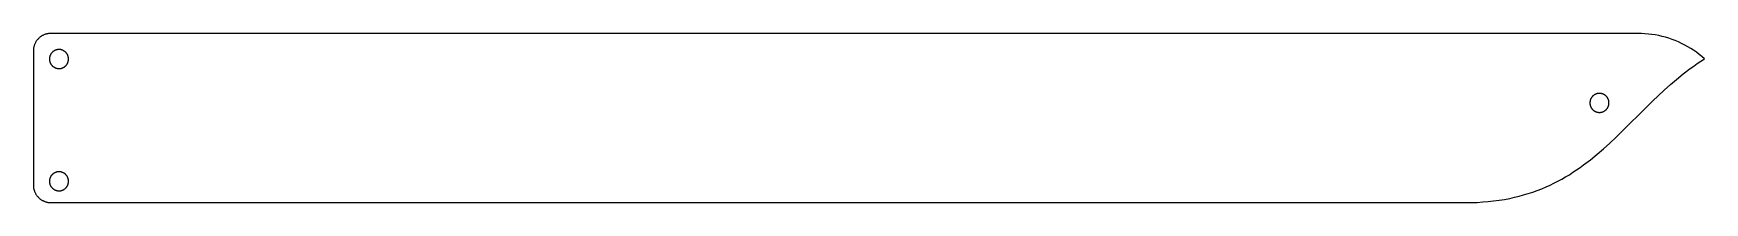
# Model space of a CAD drawing. Header units: millimetres. Extents: x -542 to -350, y -24 to -5.
import ezdxf

# ---------------------------------------------------------------- set-up
doc = ezdxf.new("R2010")
doc.units = ezdxf.units.MM
doc.layers.add('modesty_shield', color=18, linetype='Continuous', true_color=0x000000)

msp = doc.modelspace()

# ---------------------------------------------------------------- linework, layer by layer
at = {"layer": 'modesty_shield'}
for p, q in [((-542.09, -5.76, 0.2), (-542.12, -5.81, 0.2)), ((-542.05, -5.7, 0.2), (-542.09, -5.76, 0.2)), ((-542.01, -5.65, 0.2), (-542.05, -5.7, 0.2)), ((-541.97, -5.59, 0.2), (-542.01, -5.65, 0.2)), ((-541.92, -5.54, 0.2), (-541.97, -5.59, 0.2)), ((-541.88, -5.49, 0.2), (-541.92, -5.54, 0.2)), ((-541.83, -5.44, 0.2), (-541.88, -5.49, 0.2)), ((-541.78, -5.39, 0.2), (-541.83, -5.44, 0.2)), ((-541.73, -5.35, 0.2), (-541.78, -5.39, 0.2)), ((-541.68, -5.3, 0.2), (-541.73, -5.35, 0.2)), ((-541.62, -5.26, 0.2), (-541.68, -5.3, 0.2)), ((-541.57, -5.22, 0.2), (-541.62, -5.26, 0.2)), ((-541.51, -5.18, 0.2), (-541.57, -5.22, 0.2)), ((-541.45, -5.15, 0.2), (-541.51, -5.18, 0.2)), ((-541.4, -5.11, 0.2), (-541.45, -5.15, 0.2)), ((-541.34, -5.08, 0.2), (-541.4, -5.11, 0.2)), ((-541.27, -5.05, 0.2), (-541.34, -5.08, 0.2)), ((-541.21, -5.02, 0.2), (-541.27, -5.05, 0.2)), ((-541.15, -4.99, 0.2), (-541.21, -5.02, 0.2)), ((-541.09, -4.97, 0.2), (-541.15, -4.99, 0.2)), ((-541.02, -4.95, 0.2), (-541.09, -4.97, 0.2)), ((-540.96, -4.93, 0.2), (-541.02, -4.95, 0.2)), ((-540.89, -4.91, 0.2), (-540.96, -4.93, 0.2)), ((-540.82, -4.9, 0.2), (-540.89, -4.91, 0.2)), ((-540.76, -4.88, 0.2), (-540.82, -4.9, 0.2)), ((-540.69, -4.87, 0.2), (-540.76, -4.88, 0.2)), ((-540.62, -4.86, 0.2), (-540.69, -4.87, 0.2)), ((-540.55, -4.86, 0.2), (-540.62, -4.86, 0.2)), ((-540.48, -4.86, 0.2), (-540.55, -4.86, 0.2)), ((-540.42, -4.85, 0.2), (-540.48, -4.86, 0.2)), ((-357.26, -4.85, 0.2), (-540.42, -4.85, 0.2)), ((-356.86, -4.86, 0.2), (-357.26, -4.85, 0.2)), ((-356.46, -4.88, 0.2), (-356.86, -4.86, 0.2)), ((-356.06, -4.92, 0.2), (-356.46, -4.88, 0.2)), ((-355.67, -4.96, 0.2), (-356.06, -4.92, 0.2)), ((-355.27, -5.03, 0.2), (-355.67, -4.96, 0.2)), ((-354.88, -5.1, 0.2), (-355.27, -5.03, 0.2)), ((-354.49, -5.19, 0.2), (-354.88, -5.1, 0.2)), ((-354.1, -5.29, 0.2), (-354.49, -5.19, 0.2)), ((-353.72, -5.41, 0.2), (-354.1, -5.29, 0.2)), ((-353.34, -5.54, 0.2), (-353.72, -5.41, 0.2)), ((-352.97, -5.68, 0.2), (-353.34, -5.54, 0.2)), ((-352.6, -5.84, 0.2), (-352.97, -5.68, 0.2)), ((-542.41, -6.79, 0.2), (-542.42, -6.85, 0.2)), ((-542.42, -6.85, 0.2), (-542.42, -22.35, 0.2)), ((-542.4, -6.65, 0.2), (-542.41, -6.72, 0.2)), ((-542.41, -6.72, 0.2), (-542.41, -6.79, 0.2)), ((-542.39, -6.51, 0.2), (-542.4, -6.58, 0.2)), ((-542.4, -6.58, 0.2), (-542.4, -6.65, 0.2)), ((-542.37, -6.45, 0.2), (-542.39, -6.51, 0.2)), ((-542.36, -6.38, 0.2), (-542.37, -6.45, 0.2)), ((-542.34, -6.31, 0.2), (-542.36, -6.38, 0.2)), ((-542.32, -6.25, 0.2), (-542.34, -6.31, 0.2)), ((-542.3, -6.18, 0.2), (-542.32, -6.25, 0.2)), ((-542.28, -6.12, 0.2), (-542.3, -6.18, 0.2)), ((-542.25, -6.06, 0.2), (-542.28, -6.12, 0.2)), ((-542.22, -6, 0.2), (-542.25, -6.06, 0.2)), ((-542.19, -5.93, 0.2), (-542.22, -6, 0.2)), ((-542.16, -5.87, 0.2), (-542.19, -5.93, 0.2)), ((-542.12, -5.81, 0.2), (-542.16, -5.87, 0.2)), ((-540.55, -7.63, 0.2), (-540.56, -7.67, 0.2)), ((-540.56, -7.67, 0.2), (-540.56, -7.71, 0.2)), ((-540.56, -7.71, 0.2), (-540.56, -7.75, 0.2)), ((-540.54, -7.56, 0.2), (-540.55, -7.6, 0.2)), ((-540.55, -7.6, 0.2), (-540.55, -7.63, 0.2)), ((-540.53, -7.52, 0.2), (-540.54, -7.56, 0.2)), ((-540.52, -7.48, 0.2), (-540.53, -7.52, 0.2)), ((-540.51, -7.45, 0.2), (-540.52, -7.48, 0.2)), ((-540.49, -7.41, 0.2), (-540.51, -7.45, 0.2)), ((-540.48, -7.38, 0.2), (-540.49, -7.41, 0.2)), ((-540.46, -7.34, 0.2), (-540.48, -7.38, 0.2)), ((-540.45, -7.31, 0.2), (-540.46, -7.34, 0.2)), ((-540.43, -7.27, 0.2), (-540.45, -7.31, 0.2)), ((-540.41, -7.24, 0.2), (-540.43, -7.27, 0.2)), ((-540.39, -7.21, 0.2), (-540.41, -7.24, 0.2)), ((-540.37, -7.18, 0.2), (-540.39, -7.21, 0.2)), ((-540.35, -7.15, 0.2), (-540.37, -7.18, 0.2)), ((-540.32, -7.12, 0.2), (-540.35, -7.15, 0.2)), ((-540.3, -7.09, 0.2), (-540.32, -7.12, 0.2)), ((-540.27, -7.06, 0.2), (-540.3, -7.09, 0.2)), ((-540.25, -7.03, 0.2), (-540.27, -7.06, 0.2)), ((-540.22, -7, 0.2), (-540.25, -7.03, 0.2)), ((-540.19, -6.98, 0.2), (-540.22, -7, 0.2)), ((-540.16, -6.95, 0.2), (-540.19, -6.98, 0.2)), ((-540.13, -6.93, 0.2), (-540.16, -6.95, 0.2)), ((-540.1, -6.91, 0.2), (-540.13, -6.93, 0.2)), ((-540.07, -6.89, 0.2), (-540.1, -6.91, 0.2)), ((-540.04, -6.87, 0.2), (-540.07, -6.89, 0.2)), ((-540, -6.85, 0.2), (-540.04, -6.87, 0.2)), ((-539.97, -6.83, 0.2), (-540, -6.85, 0.2)), ((-539.94, -6.81, 0.2), (-539.97, -6.83, 0.2)), ((-539.9, -6.8, 0.2), (-539.94, -6.81, 0.2)), ((-539.87, -6.78, 0.2), (-539.9, -6.8, 0.2)), ((-539.83, -6.77, 0.2), (-539.87, -6.78, 0.2)), ((-539.79, -6.76, 0.2), (-539.83, -6.77, 0.2)), ((-539.76, -6.74, 0.2), (-539.79, -6.76, 0.2)), ((-539.72, -6.73, 0.2), (-539.76, -6.74, 0.2)), ((-539.68, -6.73, 0.2), (-539.72, -6.73, 0.2)), ((-539.65, -6.72, 0.2), (-539.68, -6.73, 0.2)), ((-539.61, -6.71, 0.2), (-539.65, -6.72, 0.2)), ((-539.57, -6.71, 0.2), (-539.61, -6.71, 0.2)), ((-539.53, -6.71, 0.2), (-539.57, -6.71, 0.2)), ((-539.49, -6.71, 0.2), (-539.53, -6.71, 0.2)), ((-539.46, -6.7, 0.2), (-539.49, -6.71, 0.2)), ((-539.42, -6.71, 0.2), (-539.46, -6.7, 0.2)), ((-539.38, -6.71, 0.2), (-539.42, -6.71, 0.2)), ((-539.34, -6.71, 0.2), (-539.38, -6.71, 0.2)), ((-539.3, -6.72, 0.2), (-539.34, -6.71, 0.2)), ((-539.27, -6.72, 0.2), (-539.3, -6.72, 0.2)), ((-539.23, -6.73, 0.2), (-539.27, -6.72, 0.2)), ((-539.19, -6.74, 0.2), (-539.23, -6.73, 0.2)), ((-539.15, -6.75, 0.2), (-539.19, -6.74, 0.2)), ((-539.12, -6.76, 0.2), (-539.15, -6.75, 0.2)), ((-539.08, -6.77, 0.2), (-539.12, -6.76, 0.2)), ((-539.05, -6.79, 0.2), (-539.08, -6.77, 0.2)), ((-539.01, -6.8, 0.2), (-539.05, -6.79, 0.2)), ((-538.98, -6.82, 0.2), (-539.01, -6.8, 0.2)), ((-538.94, -6.84, 0.2), (-538.98, -6.82, 0.2)), ((-538.91, -6.86, 0.2), (-538.94, -6.84, 0.2)), ((-538.88, -6.88, 0.2), (-538.91, -6.86, 0.2)), ((-538.85, -6.9, 0.2), (-538.88, -6.88, 0.2)), ((-538.81, -6.92, 0.2), (-538.85, -6.9, 0.2)), ((-538.78, -6.94, 0.2), (-538.81, -6.92, 0.2)), ((-538.75, -6.97, 0.2), (-538.78, -6.94, 0.2)), ((-538.73, -6.99, 0.2), (-538.75, -6.97, 0.2)), ((-538.7, -7.02, 0.2), (-538.73, -6.99, 0.2)), ((-538.67, -7.04, 0.2), (-538.7, -7.02, 0.2)), ((-538.65, -7.07, 0.2), (-538.67, -7.04, 0.2)), ((-538.62, -7.1, 0.2), (-538.65, -7.07, 0.2)), ((-538.6, -7.13, 0.2), (-538.62, -7.1, 0.2)), ((-538.57, -7.16, 0.2), (-538.6, -7.13, 0.2)), ((-538.55, -7.19, 0.2), (-538.57, -7.16, 0.2)), ((-538.53, -7.22, 0.2), (-538.55, -7.19, 0.2)), ((-538.51, -7.26, 0.2), (-538.53, -7.22, 0.2)), ((-538.49, -7.29, 0.2), (-538.51, -7.26, 0.2)), ((-538.48, -7.33, 0.2), (-538.49, -7.29, 0.2)), ((-538.46, -7.36, 0.2), (-538.48, -7.33, 0.2)), ((-538.44, -7.39, 0.2), (-538.46, -7.36, 0.2)), ((-538.43, -7.43, 0.2), (-538.44, -7.39, 0.2)), ((-538.42, -7.47, 0.2), (-538.43, -7.43, 0.2)), ((-538.41, -7.5, 0.2), (-538.42, -7.47, 0.2)), ((-538.4, -7.54, 0.2), (-538.41, -7.5, 0.2)), ((-538.39, -7.58, 0.2), (-538.4, -7.54, 0.2)), ((-538.38, -7.61, 0.2), (-538.39, -7.58, 0.2)), ((-538.38, -7.65, 0.2), (-538.38, -7.61, 0.2)), ((-538.37, -7.69, 0.2), (-538.38, -7.65, 0.2)), ((-538.37, -7.73, 0.2), (-538.37, -7.69, 0.2)), ((-352.24, -6.01, 0.2), (-352.6, -5.84, 0.2)), ((-351.88, -6.19, 0.2), (-352.24, -6.01, 0.2)), ((-351.53, -6.38, 0.2), (-351.88, -6.19, 0.2)), ((-351.19, -6.58, 0.2), (-351.53, -6.38, 0.2)), ((-350.85, -6.8, 0.2), (-351.19, -6.58, 0.2)), ((-350.52, -7.03, 0.2), (-350.85, -6.8, 0.2)), ((-350.2, -7.27, 0.2), (-350.52, -7.03, 0.2)), ((-349.89, -7.52, 0.2), (-350.2, -7.27, 0.2)), ((-349.59, -7.78, 0.2), (-349.89, -7.52, 0.2)), ((-540.56, -7.75, 0.2), (-540.57, -7.79, 0.2)), ((-540.57, -7.79, 0.2), (-540.57, -7.82, 0.2)), ((-540.57, -7.82, 0.2), (-540.56, -7.86, 0.2)), ((-540.56, -7.86, 0.2), (-540.56, -7.9, 0.2)), ((-540.56, -7.9, 0.2), (-540.56, -7.94, 0.2)), ((-540.56, -7.94, 0.2), (-540.55, -7.98, 0.2)), ((-540.55, -7.98, 0.2), (-540.55, -8.01, 0.2)), ((-540.55, -8.01, 0.2), (-540.54, -8.05, 0.2)), ((-540.54, -8.05, 0.2), (-540.53, -8.09, 0.2)), ((-540.53, -8.09, 0.2), (-540.52, -8.12, 0.2)), ((-540.52, -8.12, 0.2), (-540.51, -8.16, 0.2)), ((-540.51, -8.16, 0.2), (-540.49, -8.2, 0.2)), ((-540.49, -8.2, 0.2), (-540.48, -8.23, 0.2)), ((-540.48, -8.23, 0.2), (-540.46, -8.27, 0.2)), ((-540.46, -8.27, 0.2), (-540.45, -8.3, 0.2)), ((-540.45, -8.3, 0.2), (-540.43, -8.34, 0.2)), ((-540.43, -8.34, 0.2), (-540.41, -8.37, 0.2)), ((-540.41, -8.37, 0.2), (-540.39, -8.4, 0.2)), ((-540.39, -8.4, 0.2), (-540.37, -8.43, 0.2)), ((-540.37, -8.43, 0.2), (-540.35, -8.46, 0.2)), ((-540.35, -8.46, 0.2), (-540.32, -8.49, 0.2)), ((-540.32, -8.49, 0.2), (-540.3, -8.52, 0.2)), ((-540.3, -8.52, 0.2), (-540.27, -8.55, 0.2)), ((-540.27, -8.55, 0.2), (-540.25, -8.58, 0.2)), ((-540.25, -8.58, 0.2), (-540.22, -8.61, 0.2)), ((-540.22, -8.61, 0.2), (-540.19, -8.63, 0.2)), ((-540.19, -8.63, 0.2), (-540.16, -8.66, 0.2)), ((-540.16, -8.66, 0.2), (-540.13, -8.68, 0.2)), ((-540.13, -8.68, 0.2), (-540.1, -8.7, 0.2)), ((-540.1, -8.7, 0.2), (-540.07, -8.72, 0.2)), ((-540.07, -8.72, 0.2), (-540.04, -8.74, 0.2)), ((-540.04, -8.74, 0.2), (-540, -8.76, 0.2)), ((-540, -8.76, 0.2), (-539.97, -8.78, 0.2)), ((-539.97, -8.78, 0.2), (-539.94, -8.8, 0.2)), ((-539.94, -8.8, 0.2), (-539.9, -8.81, 0.2)), ((-539.9, -8.81, 0.2), (-539.87, -8.83, 0.2)), ((-539.87, -8.83, 0.2), (-539.83, -8.84, 0.2)), ((-539.83, -8.84, 0.2), (-539.79, -8.85, 0.2)), ((-539.79, -8.85, 0.2), (-539.76, -8.87, 0.2)), ((-539.76, -8.87, 0.2), (-539.72, -8.87, 0.2)), ((-539.72, -8.87, 0.2), (-539.68, -8.88, 0.2)), ((-539.68, -8.88, 0.2), (-539.65, -8.89, 0.2)), ((-539.65, -8.89, 0.2), (-539.61, -8.9, 0.2)), ((-539.61, -8.9, 0.2), (-539.57, -8.9, 0.2)), ((-539.57, -8.9, 0.2), (-539.53, -8.9, 0.2)), ((-539.53, -8.9, 0.2), (-539.49, -8.9, 0.2)), ((-539.49, -8.9, 0.2), (-539.46, -8.9, 0.2)), ((-539.46, -8.9, 0.2), (-539.42, -8.9, 0.2)), ((-539.42, -8.9, 0.2), (-539.38, -8.9, 0.2)), ((-539.38, -8.9, 0.2), (-539.34, -8.9, 0.2)), ((-539.34, -8.9, 0.2), (-539.3, -8.89, 0.2)), ((-539.3, -8.89, 0.2), (-539.27, -8.89, 0.2)), ((-539.27, -8.89, 0.2), (-539.23, -8.88, 0.2)), ((-539.23, -8.88, 0.2), (-539.19, -8.87, 0.2)), ((-539.19, -8.87, 0.2), (-539.15, -8.86, 0.2)), ((-539.15, -8.86, 0.2), (-539.12, -8.85, 0.2)), ((-539.12, -8.85, 0.2), (-539.08, -8.84, 0.2)), ((-539.08, -8.84, 0.2), (-539.05, -8.82, 0.2)), ((-539.05, -8.82, 0.2), (-539.01, -8.81, 0.2)), ((-539.01, -8.81, 0.2), (-538.98, -8.79, 0.2)), ((-538.98, -8.79, 0.2), (-538.94, -8.77, 0.2)), ((-538.94, -8.77, 0.2), (-538.91, -8.75, 0.2)), ((-538.91, -8.75, 0.2), (-538.88, -8.73, 0.2)), ((-538.88, -8.73, 0.2), (-538.85, -8.71, 0.2)), ((-538.85, -8.71, 0.2), (-538.81, -8.69, 0.2)), ((-538.81, -8.69, 0.2), (-538.78, -8.67, 0.2)), ((-538.78, -8.67, 0.2), (-538.75, -8.64, 0.2)), ((-538.75, -8.64, 0.2), (-538.73, -8.62, 0.2)), ((-538.73, -8.62, 0.2), (-538.7, -8.59, 0.2)), ((-538.7, -8.59, 0.2), (-538.67, -8.57, 0.2)), ((-538.67, -8.57, 0.2), (-538.65, -8.54, 0.2)), ((-538.65, -8.54, 0.2), (-538.62, -8.51, 0.2)), ((-538.62, -8.51, 0.2), (-538.6, -8.48, 0.2)), ((-538.6, -8.48, 0.2), (-538.57, -8.45, 0.2)), ((-538.57, -8.45, 0.2), (-538.55, -8.42, 0.2)), ((-538.55, -8.42, 0.2), (-538.53, -8.38, 0.2)), ((-538.53, -8.38, 0.2), (-538.51, -8.35, 0.2)), ((-538.51, -8.35, 0.2), (-538.49, -8.32, 0.2)), ((-538.49, -8.32, 0.2), (-538.48, -8.28, 0.2)), ((-538.48, -8.28, 0.2), (-538.46, -8.25, 0.2)), ((-538.46, -8.25, 0.2), (-538.44, -8.21, 0.2)), ((-538.44, -8.21, 0.2), (-538.43, -8.18, 0.2)), ((-538.43, -8.18, 0.2), (-538.42, -8.14, 0.2)), ((-538.42, -8.14, 0.2), (-538.41, -8.11, 0.2)), ((-538.41, -8.11, 0.2), (-538.4, -8.07, 0.2)), ((-538.4, -8.07, 0.2), (-538.39, -8.03, 0.2)), ((-538.39, -8.03, 0.2), (-538.38, -7.99, 0.2)), ((-538.38, -7.96, 0.2), (-538.37, -7.92, 0.2)), ((-538.38, -7.99, 0.2), (-538.38, -7.96, 0.2)), ((-538.37, -7.77, 0.2), (-538.37, -7.73, 0.2)), ((-538.37, -7.8, 0.2), (-538.37, -7.77, 0.2)), ((-538.37, -7.84, 0.2), (-538.37, -7.8, 0.2)), ((-538.37, -7.88, 0.2), (-538.37, -7.84, 0.2)), ((-538.37, -7.92, 0.2), (-538.37, -7.88, 0.2)), ((-352.82, -10.15, 0.2), (-352.04, -9.52, 0.2)), ((-352.04, -9.52, 0.2), (-351.24, -8.91, 0.2)), ((-351.24, -8.91, 0.2), (-350.84, -8.61, 0.2)), ((-350.84, -8.61, 0.2), (-350.43, -8.33, 0.2)), ((-350.43, -8.33, 0.2), (-350.01, -8.05, 0.2)), ((-350.01, -8.05, 0.2), (-349.59, -7.78, 0.2)), ((-355.6, -12.68, 0.2), (-354.23, -11.39, 0.2)), ((-354.23, -11.39, 0.2), (-353.53, -10.76, 0.2)), ((-353.53, -10.76, 0.2), (-352.82, -10.15, 0.2)), ((-362.81, -12.77, 0.2), (-362.82, -12.81, 0.2)), ((-362.82, -12.81, 0.2), (-362.82, -12.84, 0.2)), ((-362.82, -12.84, 0.2), (-362.82, -12.88, 0.2)), ((-362.82, -12.88, 0.2), (-362.82, -12.92, 0.2)), ((-362.82, -12.92, 0.2), (-362.81, -12.96, 0.2)), ((-362.8, -12.69, 0.2), (-362.81, -12.73, 0.2)), ((-362.81, -12.73, 0.2), (-362.81, -12.77, 0.2)), ((-362.81, -12.96, 0.2), (-362.81, -13, 0.2)), ((-362.81, -13, 0.2), (-362.8, -13.03, 0.2)), ((-362.79, -12.62, 0.2), (-362.8, -12.65, 0.2)), ((-362.8, -12.65, 0.2), (-362.8, -12.69, 0.2)), ((-362.8, -13.03, 0.2), (-362.8, -13.07, 0.2)), ((-362.8, -13.07, 0.2), (-362.79, -13.11, 0.2)), ((-362.78, -12.58, 0.2), (-362.79, -12.62, 0.2)), ((-362.79, -13.11, 0.2), (-362.78, -13.15, 0.2)), ((-362.77, -12.54, 0.2), (-362.78, -12.58, 0.2)), ((-362.78, -13.15, 0.2), (-362.77, -13.18, 0.2)), ((-362.76, -12.51, 0.2), (-362.77, -12.54, 0.2)), ((-362.77, -13.18, 0.2), (-362.76, -13.22, 0.2)), ((-362.74, -12.47, 0.2), (-362.76, -12.51, 0.2)), ((-362.76, -13.22, 0.2), (-362.74, -13.26, 0.2)), ((-362.73, -12.44, 0.2), (-362.74, -12.47, 0.2)), ((-362.74, -13.26, 0.2), (-362.73, -13.29, 0.2)), ((-362.71, -12.4, 0.2), (-362.73, -12.44, 0.2)), ((-362.73, -13.29, 0.2), (-362.71, -13.33, 0.2)), ((-362.7, -12.37, 0.2), (-362.71, -12.4, 0.2)), ((-362.71, -13.33, 0.2), (-362.7, -13.36, 0.2)), ((-362.68, -12.33, 0.2), (-362.7, -12.37, 0.2)), ((-362.7, -13.36, 0.2), (-362.68, -13.39, 0.2)), ((-362.66, -12.3, 0.2), (-362.68, -12.33, 0.2)), ((-362.68, -13.39, 0.2), (-362.66, -13.43, 0.2)), ((-362.64, -12.27, 0.2), (-362.66, -12.3, 0.2)), ((-362.66, -13.43, 0.2), (-362.64, -13.46, 0.2)), ((-362.62, -12.24, 0.2), (-362.64, -12.27, 0.2)), ((-362.64, -13.46, 0.2), (-362.62, -13.49, 0.2)), ((-362.6, -12.2, 0.2), (-362.62, -12.24, 0.2)), ((-362.62, -13.49, 0.2), (-362.6, -13.52, 0.2)), ((-362.57, -12.17, 0.2), (-362.6, -12.2, 0.2)), ((-362.55, -12.15, 0.2), (-362.57, -12.17, 0.2)), ((-362.52, -12.12, 0.2), (-362.55, -12.15, 0.2)), ((-362.5, -12.09, 0.2), (-362.52, -12.12, 0.2)), ((-362.47, -12.06, 0.2), (-362.5, -12.09, 0.2)), ((-362.44, -12.04, 0.2), (-362.47, -12.06, 0.2)), ((-362.41, -12.01, 0.2), (-362.44, -12.04, 0.2)), ((-362.38, -11.99, 0.2), (-362.41, -12.01, 0.2)), ((-362.35, -11.97, 0.2), (-362.38, -11.99, 0.2)), ((-362.32, -11.94, 0.2), (-362.35, -11.97, 0.2)), ((-362.29, -11.92, 0.2), (-362.32, -11.94, 0.2)), ((-362.26, -11.9, 0.2), (-362.29, -11.92, 0.2)), ((-362.22, -11.89, 0.2), (-362.26, -11.9, 0.2)), ((-362.19, -11.87, 0.2), (-362.22, -11.89, 0.2)), ((-362.15, -11.85, 0.2), (-362.19, -11.87, 0.2)), ((-362.12, -11.84, 0.2), (-362.15, -11.85, 0.2)), ((-362.08, -11.83, 0.2), (-362.12, -11.84, 0.2)), ((-362.05, -11.81, 0.2), (-362.08, -11.83, 0.2)), ((-362.01, -11.8, 0.2), (-362.05, -11.81, 0.2)), ((-361.97, -11.79, 0.2), (-362.01, -11.8, 0.2)), ((-361.94, -11.79, 0.2), (-361.97, -11.79, 0.2)), ((-361.9, -11.78, 0.2), (-361.94, -11.79, 0.2)), ((-361.86, -11.77, 0.2), (-361.9, -11.78, 0.2)), ((-361.82, -11.77, 0.2), (-361.86, -11.77, 0.2)), ((-361.78, -11.77, 0.2), (-361.82, -11.77, 0.2)), ((-361.75, -11.76, 0.2), (-361.78, -11.77, 0.2)), ((-361.71, -11.76, 0.2), (-361.75, -11.76, 0.2)), ((-361.67, -11.76, 0.2), (-361.71, -11.76, 0.2)), ((-361.63, -11.77, 0.2), (-361.67, -11.76, 0.2)), ((-361.59, -11.77, 0.2), (-361.63, -11.77, 0.2)), ((-361.56, -11.78, 0.2), (-361.59, -11.77, 0.2)), ((-361.52, -11.78, 0.2), (-361.56, -11.78, 0.2)), ((-361.48, -11.79, 0.2), (-361.52, -11.78, 0.2)), ((-361.44, -11.8, 0.2), (-361.48, -11.79, 0.2)), ((-361.41, -11.81, 0.2), (-361.44, -11.8, 0.2)), ((-361.37, -11.82, 0.2), (-361.41, -11.81, 0.2)), ((-361.33, -11.83, 0.2), (-361.37, -11.82, 0.2)), ((-361.3, -11.85, 0.2), (-361.33, -11.83, 0.2)), ((-361.26, -11.86, 0.2), (-361.3, -11.85, 0.2)), ((-361.23, -11.88, 0.2), (-361.26, -11.86, 0.2)), ((-361.19, -11.9, 0.2), (-361.23, -11.88, 0.2)), ((-361.16, -11.91, 0.2), (-361.19, -11.9, 0.2)), ((-361.13, -11.93, 0.2), (-361.16, -11.91, 0.2)), ((-361.1, -11.95, 0.2), (-361.13, -11.93, 0.2)), ((-361.07, -11.98, 0.2), (-361.1, -11.95, 0.2)), ((-361.04, -12, 0.2), (-361.07, -11.98, 0.2)), ((-361.01, -12.02, 0.2), (-361.04, -12, 0.2)), ((-360.98, -12.05, 0.2), (-361.01, -12.02, 0.2)), ((-360.95, -12.08, 0.2), (-360.98, -12.05, 0.2)), ((-360.92, -12.1, 0.2), (-360.95, -12.08, 0.2)), ((-360.9, -12.13, 0.2), (-360.92, -12.1, 0.2)), ((-360.87, -12.16, 0.2), (-360.9, -12.13, 0.2)), ((-360.85, -12.19, 0.2), (-360.87, -12.16, 0.2)), ((-360.82, -12.22, 0.2), (-360.85, -12.19, 0.2)), ((-360.8, -12.25, 0.2), (-360.82, -12.22, 0.2)), ((-360.82, -13.51, 0.2), (-360.8, -13.48, 0.2)), ((-360.78, -12.28, 0.2), (-360.8, -12.25, 0.2)), ((-360.8, -13.48, 0.2), (-360.78, -13.44, 0.2)), ((-360.76, -12.32, 0.2), (-360.78, -12.28, 0.2)), ((-360.78, -13.44, 0.2), (-360.76, -13.41, 0.2)), ((-360.74, -12.35, 0.2), (-360.76, -12.32, 0.2)), ((-360.76, -13.41, 0.2), (-360.74, -13.38, 0.2)), ((-360.73, -12.38, 0.2), (-360.74, -12.35, 0.2)), ((-360.74, -13.38, 0.2), (-360.73, -13.34, 0.2)), ((-360.71, -12.42, 0.2), (-360.73, -12.38, 0.2)), ((-360.73, -13.34, 0.2), (-360.71, -13.31, 0.2)), ((-360.7, -12.45, 0.2), (-360.71, -12.42, 0.2)), ((-360.71, -13.31, 0.2), (-360.7, -13.27, 0.2)), ((-360.68, -12.49, 0.2), (-360.7, -12.45, 0.2)), ((-360.7, -13.27, 0.2), (-360.68, -13.24, 0.2)), ((-360.67, -12.53, 0.2), (-360.68, -12.49, 0.2)), ((-360.68, -13.24, 0.2), (-360.67, -13.2, 0.2)), ((-360.66, -12.56, 0.2), (-360.67, -12.53, 0.2)), ((-360.67, -13.2, 0.2), (-360.66, -13.17, 0.2)), ((-360.65, -12.6, 0.2), (-360.66, -12.56, 0.2)), ((-360.66, -13.17, 0.2), (-360.65, -13.13, 0.2)), ((-360.64, -12.64, 0.2), (-360.65, -12.6, 0.2)), ((-360.65, -13.13, 0.2), (-360.64, -13.09, 0.2)), ((-360.63, -12.67, 0.2), (-360.64, -12.64, 0.2)), ((-360.64, -13.09, 0.2), (-360.63, -13.05, 0.2)), ((-360.63, -12.71, 0.2), (-360.63, -12.67, 0.2)), ((-360.62, -12.75, 0.2), (-360.63, -12.71, 0.2)), ((-360.63, -13.02, 0.2), (-360.62, -12.98, 0.2)), ((-360.63, -13.05, 0.2), (-360.63, -13.02, 0.2)), ((-360.62, -12.79, 0.2), (-360.62, -12.75, 0.2)), ((-360.62, -12.83, 0.2), (-360.62, -12.79, 0.2)), ((-360.62, -12.86, 0.2), (-360.62, -12.83, 0.2)), ((-360.62, -12.9, 0.2), (-360.62, -12.86, 0.2)), ((-360.62, -12.94, 0.2), (-360.62, -12.9, 0.2)), ((-360.62, -12.98, 0.2), (-360.62, -12.94, 0.2)), ((-359.79, -16.81, 0.2), (-355.6, -12.68, 0.2)), ((-362.6, -13.52, 0.2), (-362.57, -13.55, 0.2)), ((-362.57, -13.55, 0.2), (-362.55, -13.58, 0.2)), ((-362.55, -13.58, 0.2), (-362.52, -13.61, 0.2)), ((-362.52, -13.61, 0.2), (-362.5, -13.64, 0.2)), ((-362.5, -13.64, 0.2), (-362.47, -13.66, 0.2)), ((-362.47, -13.66, 0.2), (-362.44, -13.69, 0.2)), ((-362.44, -13.69, 0.2), (-362.41, -13.71, 0.2)), ((-362.41, -13.71, 0.2), (-362.38, -13.74, 0.2)), ((-362.38, -13.74, 0.2), (-362.35, -13.76, 0.2)), ((-362.35, -13.76, 0.2), (-362.32, -13.78, 0.2)), ((-362.32, -13.78, 0.2), (-362.29, -13.8, 0.2)), ((-362.29, -13.8, 0.2), (-362.26, -13.82, 0.2)), ((-362.26, -13.82, 0.2), (-362.22, -13.84, 0.2)), ((-362.22, -13.84, 0.2), (-362.19, -13.86, 0.2)), ((-362.19, -13.86, 0.2), (-362.15, -13.87, 0.2)), ((-362.15, -13.87, 0.2), (-362.12, -13.89, 0.2)), ((-362.12, -13.89, 0.2), (-362.08, -13.9, 0.2)), ((-362.08, -13.9, 0.2), (-362.05, -13.91, 0.2)), ((-362.05, -13.91, 0.2), (-362.01, -13.92, 0.2)), ((-362.01, -13.92, 0.2), (-361.97, -13.93, 0.2)), ((-361.97, -13.93, 0.2), (-361.94, -13.94, 0.2)), ((-361.94, -13.94, 0.2), (-361.9, -13.95, 0.2)), ((-361.9, -13.95, 0.2), (-361.86, -13.95, 0.2)), ((-361.86, -13.95, 0.2), (-361.82, -13.96, 0.2)), ((-361.82, -13.96, 0.2), (-361.78, -13.96, 0.2)), ((-361.78, -13.96, 0.2), (-361.75, -13.96, 0.2)), ((-361.75, -13.96, 0.2), (-361.71, -13.96, 0.2)), ((-361.71, -13.96, 0.2), (-361.67, -13.96, 0.2)), ((-361.67, -13.96, 0.2), (-361.63, -13.96, 0.2)), ((-361.63, -13.96, 0.2), (-361.59, -13.96, 0.2)), ((-361.59, -13.96, 0.2), (-361.56, -13.95, 0.2)), ((-361.56, -13.95, 0.2), (-361.52, -13.95, 0.2)), ((-361.52, -13.95, 0.2), (-361.48, -13.94, 0.2)), ((-361.48, -13.94, 0.2), (-361.44, -13.93, 0.2)), ((-361.44, -13.93, 0.2), (-361.41, -13.92, 0.2)), ((-361.41, -13.92, 0.2), (-361.37, -13.91, 0.2)), ((-361.37, -13.91, 0.2), (-361.33, -13.89, 0.2)), ((-361.33, -13.89, 0.2), (-361.3, -13.88, 0.2)), ((-361.3, -13.88, 0.2), (-361.26, -13.87, 0.2)), ((-361.26, -13.87, 0.2), (-361.23, -13.85, 0.2)), ((-361.23, -13.85, 0.2), (-361.19, -13.83, 0.2)), ((-361.19, -13.83, 0.2), (-361.16, -13.81, 0.2)), ((-361.16, -13.81, 0.2), (-361.13, -13.79, 0.2)), ((-361.13, -13.79, 0.2), (-361.1, -13.77, 0.2)), ((-361.1, -13.77, 0.2), (-361.07, -13.75, 0.2)), ((-361.07, -13.75, 0.2), (-361.04, -13.73, 0.2)), ((-361.04, -13.73, 0.2), (-361.01, -13.7, 0.2)), ((-361.01, -13.7, 0.2), (-360.98, -13.68, 0.2)), ((-360.98, -13.68, 0.2), (-360.95, -13.65, 0.2)), ((-360.95, -13.65, 0.2), (-360.92, -13.62, 0.2)), ((-360.92, -13.62, 0.2), (-360.9, -13.6, 0.2)), ((-360.9, -13.6, 0.2), (-360.87, -13.57, 0.2)), ((-360.87, -13.57, 0.2), (-360.85, -13.54, 0.2)), ((-360.85, -13.54, 0.2), (-360.82, -13.51, 0.2)), ((-360.51, -17.49, 0.2), (-359.79, -16.81, 0.2)), ((-362.76, -19.42, 0.2), (-361.99, -18.79, 0.2)), ((-361.99, -18.79, 0.2), (-361.24, -18.15, 0.2)), ((-361.24, -18.15, 0.2), (-360.51, -17.49, 0.2)), ((-540.3, -21.18, 0.2), (-540.32, -21.21, 0.2)), ((-540.27, -21.16, 0.2), (-540.3, -21.18, 0.2)), ((-540.25, -21.13, 0.2), (-540.27, -21.16, 0.2)), ((-540.22, -21.1, 0.2), (-540.25, -21.13, 0.2)), ((-540.19, -21.08, 0.2), (-540.22, -21.1, 0.2)), ((-540.16, -21.05, 0.2), (-540.19, -21.08, 0.2)), ((-540.13, -21.03, 0.2), (-540.16, -21.05, 0.2)), ((-540.1, -21.01, 0.2), (-540.13, -21.03, 0.2)), ((-540.07, -20.98, 0.2), (-540.1, -21.01, 0.2)), ((-540.04, -20.96, 0.2), (-540.07, -20.98, 0.2)), ((-540, -20.94, 0.2), (-540.04, -20.96, 0.2)), ((-539.97, -20.93, 0.2), (-540, -20.94, 0.2)), ((-539.94, -20.91, 0.2), (-539.97, -20.93, 0.2)), ((-539.9, -20.89, 0.2), (-539.94, -20.91, 0.2)), ((-539.87, -20.88, 0.2), (-539.9, -20.89, 0.2)), ((-539.83, -20.87, 0.2), (-539.87, -20.88, 0.2)), ((-539.79, -20.85, 0.2), (-539.83, -20.87, 0.2)), ((-539.76, -20.84, 0.2), (-539.79, -20.85, 0.2)), ((-539.72, -20.83, 0.2), (-539.76, -20.84, 0.2)), ((-539.68, -20.83, 0.2), (-539.72, -20.83, 0.2)), ((-539.65, -20.82, 0.2), (-539.68, -20.83, 0.2)), ((-539.61, -20.81, 0.2), (-539.65, -20.82, 0.2)), ((-539.57, -20.81, 0.2), (-539.61, -20.81, 0.2)), ((-539.53, -20.81, 0.2), (-539.57, -20.81, 0.2)), ((-539.49, -20.8, 0.2), (-539.53, -20.81, 0.2)), ((-539.46, -20.8, 0.2), (-539.49, -20.8, 0.2)), ((-539.42, -20.8, 0.2), (-539.46, -20.8, 0.2)), ((-539.38, -20.81, 0.2), (-539.42, -20.8, 0.2)), ((-539.34, -20.81, 0.2), (-539.38, -20.81, 0.2)), ((-539.3, -20.82, 0.2), (-539.34, -20.81, 0.2)), ((-539.27, -20.82, 0.2), (-539.3, -20.82, 0.2)), ((-539.23, -20.83, 0.2), (-539.27, -20.82, 0.2)), ((-539.19, -20.84, 0.2), (-539.23, -20.83, 0.2)), ((-539.15, -20.85, 0.2), (-539.19, -20.84, 0.2)), ((-539.12, -20.86, 0.2), (-539.15, -20.85, 0.2)), ((-539.08, -20.87, 0.2), (-539.12, -20.86, 0.2)), ((-539.05, -20.89, 0.2), (-539.08, -20.87, 0.2)), ((-539.01, -20.9, 0.2), (-539.05, -20.89, 0.2)), ((-538.98, -20.92, 0.2), (-539.01, -20.9, 0.2)), ((-538.94, -20.94, 0.2), (-538.98, -20.92, 0.2)), ((-538.91, -20.95, 0.2), (-538.94, -20.94, 0.2)), ((-538.88, -20.97, 0.2), (-538.91, -20.95, 0.2)), ((-538.85, -20.99, 0.2), (-538.88, -20.97, 0.2)), ((-538.81, -21.02, 0.2), (-538.85, -20.99, 0.2)), ((-538.78, -21.04, 0.2), (-538.81, -21.02, 0.2)), ((-538.75, -21.06, 0.2), (-538.78, -21.04, 0.2)), ((-538.73, -21.09, 0.2), (-538.75, -21.06, 0.2)), ((-538.7, -21.12, 0.2), (-538.73, -21.09, 0.2)), ((-538.67, -21.14, 0.2), (-538.7, -21.12, 0.2)), ((-538.65, -21.17, 0.2), (-538.67, -21.14, 0.2)), ((-538.62, -21.2, 0.2), (-538.65, -21.17, 0.2)), ((-538.6, -21.23, 0.2), (-538.62, -21.2, 0.2)), ((-365.63, -21.4, 0.2), (-365.19, -21.14, 0.2)), ((-365.19, -21.14, 0.2), (-364.77, -20.86, 0.2)), ((-364.77, -20.86, 0.2), (-364.35, -20.58, 0.2)), ((-364.35, -20.58, 0.2), (-363.94, -20.3, 0.2)), ((-363.94, -20.3, 0.2), (-363.54, -20.01, 0.2)), ((-363.54, -20.01, 0.2), (-362.76, -19.42, 0.2)), ((-542.42, -22.35, 0.2), (-542.41, -22.42, 0.2)), ((-542.41, -22.42, 0.2), (-542.41, -22.49, 0.2)), ((-542.41, -22.49, 0.2), (-542.4, -22.56, 0.2)), ((-542.4, -22.56, 0.2), (-542.4, -22.63, 0.2)), ((-542.4, -22.63, 0.2), (-542.39, -22.69, 0.2)), ((-542.39, -22.69, 0.2), (-542.37, -22.76, 0.2)), ((-542.37, -22.76, 0.2), (-542.36, -22.83, 0.2)), ((-542.36, -22.83, 0.2), (-542.34, -22.89, 0.2)), ((-542.34, -22.89, 0.2), (-542.32, -22.96, 0.2)), ((-542.32, -22.96, 0.2), (-542.3, -23.02, 0.2)), ((-542.3, -23.02, 0.2), (-542.28, -23.09, 0.2)), ((-542.28, -23.09, 0.2), (-542.25, -23.15, 0.2)), ((-540.56, -21.85, 0.2), (-540.57, -21.88, 0.2)), ((-540.57, -21.88, 0.2), (-540.57, -21.92, 0.2)), ((-540.57, -21.92, 0.2), (-540.56, -21.96, 0.2)), ((-540.55, -21.73, 0.2), (-540.56, -21.77, 0.2)), ((-540.56, -21.77, 0.2), (-540.56, -21.81, 0.2)), ((-540.56, -21.81, 0.2), (-540.56, -21.85, 0.2)), ((-540.56, -21.96, 0.2), (-540.56, -22, 0.2)), ((-540.56, -22, 0.2), (-540.56, -22.04, 0.2)), ((-540.56, -22.04, 0.2), (-540.55, -22.07, 0.2)), ((-540.54, -21.66, 0.2), (-540.55, -21.69, 0.2)), ((-540.55, -21.69, 0.2), (-540.55, -21.73, 0.2)), ((-540.55, -22.07, 0.2), (-540.55, -22.11, 0.2)), ((-540.55, -22.11, 0.2), (-540.54, -22.15, 0.2)), ((-540.53, -21.62, 0.2), (-540.54, -21.66, 0.2)), ((-540.54, -22.15, 0.2), (-540.53, -22.19, 0.2)), ((-540.52, -21.58, 0.2), (-540.53, -21.62, 0.2)), ((-540.53, -22.19, 0.2), (-540.52, -22.22, 0.2)), ((-540.51, -21.55, 0.2), (-540.52, -21.58, 0.2)), ((-540.52, -22.22, 0.2), (-540.51, -22.26, 0.2)), ((-540.49, -21.51, 0.2), (-540.51, -21.55, 0.2)), ((-540.51, -22.26, 0.2), (-540.49, -22.3, 0.2)), ((-540.48, -21.48, 0.2), (-540.49, -21.51, 0.2)), ((-540.49, -22.3, 0.2), (-540.48, -22.33, 0.2)), ((-540.46, -21.44, 0.2), (-540.48, -21.48, 0.2)), ((-540.48, -22.33, 0.2), (-540.46, -22.37, 0.2)), ((-540.45, -21.41, 0.2), (-540.46, -21.44, 0.2)), ((-540.46, -22.37, 0.2), (-540.45, -22.4, 0.2)), ((-540.43, -21.37, 0.2), (-540.45, -21.41, 0.2)), ((-540.45, -22.4, 0.2), (-540.43, -22.43, 0.2)), ((-540.41, -21.34, 0.2), (-540.43, -21.37, 0.2)), ((-540.43, -22.43, 0.2), (-540.41, -22.47, 0.2)), ((-540.39, -21.31, 0.2), (-540.41, -21.34, 0.2)), ((-540.41, -22.47, 0.2), (-540.39, -22.5, 0.2)), ((-540.37, -21.28, 0.2), (-540.39, -21.31, 0.2)), ((-540.39, -22.5, 0.2), (-540.37, -22.53, 0.2)), ((-540.35, -21.24, 0.2), (-540.37, -21.28, 0.2)), ((-540.37, -22.53, 0.2), (-540.35, -22.56, 0.2)), ((-540.32, -21.21, 0.2), (-540.35, -21.24, 0.2)), ((-540.35, -22.56, 0.2), (-540.32, -22.59, 0.2)), ((-540.32, -22.59, 0.2), (-540.3, -22.62, 0.2)), ((-540.3, -22.62, 0.2), (-540.27, -22.65, 0.2)), ((-540.27, -22.65, 0.2), (-540.25, -22.68, 0.2)), ((-540.25, -22.68, 0.2), (-540.22, -22.7, 0.2)), ((-540.22, -22.7, 0.2), (-540.19, -22.73, 0.2)), ((-540.19, -22.73, 0.2), (-540.16, -22.75, 0.2)), ((-540.16, -22.75, 0.2), (-540.13, -22.78, 0.2)), ((-540.13, -22.78, 0.2), (-540.1, -22.8, 0.2)), ((-540.1, -22.8, 0.2), (-540.07, -22.82, 0.2)), ((-540.07, -22.82, 0.2), (-540.04, -22.84, 0.2)), ((-540.04, -22.84, 0.2), (-540, -22.86, 0.2)), ((-540, -22.86, 0.2), (-539.97, -22.88, 0.2)), ((-539.97, -22.88, 0.2), (-539.94, -22.9, 0.2)), ((-539.94, -22.9, 0.2), (-539.9, -22.91, 0.2)), ((-539.9, -22.91, 0.2), (-539.87, -22.93, 0.2)), ((-539.87, -22.93, 0.2), (-539.83, -22.94, 0.2)), ((-539.83, -22.94, 0.2), (-539.79, -22.95, 0.2)), ((-539.79, -22.95, 0.2), (-539.76, -22.96, 0.2)), ((-539.76, -22.96, 0.2), (-539.72, -22.97, 0.2)), ((-539.72, -22.97, 0.2), (-539.68, -22.98, 0.2)), ((-539.68, -22.98, 0.2), (-539.65, -22.99, 0.2)), ((-539.65, -22.99, 0.2), (-539.61, -22.99, 0.2)), ((-539.61, -22.99, 0.2), (-539.57, -23, 0.2)), ((-539.57, -23, 0.2), (-539.53, -23, 0.2)), ((-539.53, -23, 0.2), (-539.49, -23, 0.2)), ((-539.49, -23, 0.2), (-539.46, -23, 0.2)), ((-539.46, -23, 0.2), (-539.42, -23, 0.2)), ((-539.42, -23, 0.2), (-539.38, -23, 0.2)), ((-539.38, -23, 0.2), (-539.34, -23, 0.2)), ((-539.34, -23, 0.2), (-539.3, -22.99, 0.2)), ((-539.3, -22.99, 0.2), (-539.27, -22.99, 0.2)), ((-539.27, -22.99, 0.2), (-539.23, -22.98, 0.2)), ((-539.23, -22.98, 0.2), (-539.19, -22.97, 0.2)), ((-539.19, -22.97, 0.2), (-539.15, -22.96, 0.2)), ((-539.15, -22.96, 0.2), (-539.12, -22.95, 0.2)), ((-539.12, -22.95, 0.2), (-539.08, -22.93, 0.2)), ((-539.08, -22.93, 0.2), (-539.05, -22.92, 0.2)), ((-539.05, -22.92, 0.2), (-539.01, -22.91, 0.2)), ((-539.01, -22.91, 0.2), (-538.98, -22.89, 0.2)), ((-538.98, -22.89, 0.2), (-538.94, -22.87, 0.2)), ((-538.94, -22.87, 0.2), (-538.91, -22.85, 0.2)), ((-538.91, -22.85, 0.2), (-538.88, -22.83, 0.2)), ((-538.88, -22.83, 0.2), (-538.85, -22.81, 0.2)), ((-538.85, -22.81, 0.2), (-538.81, -22.79, 0.2)), ((-538.81, -22.79, 0.2), (-538.78, -22.77, 0.2)), ((-538.78, -22.77, 0.2), (-538.75, -22.74, 0.2)), ((-538.75, -22.74, 0.2), (-538.73, -22.72, 0.2)), ((-538.73, -22.72, 0.2), (-538.7, -22.69, 0.2)), ((-538.7, -22.69, 0.2), (-538.67, -22.66, 0.2)), ((-538.67, -22.66, 0.2), (-538.65, -22.64, 0.2)), ((-538.65, -22.64, 0.2), (-538.62, -22.61, 0.2)), ((-538.62, -22.61, 0.2), (-538.6, -22.58, 0.2)), ((-538.57, -21.26, 0.2), (-538.6, -21.23, 0.2)), ((-538.6, -22.58, 0.2), (-538.57, -22.55, 0.2)), ((-538.55, -21.29, 0.2), (-538.57, -21.26, 0.2)), ((-538.57, -22.55, 0.2), (-538.55, -22.52, 0.2)), ((-538.53, -21.32, 0.2), (-538.55, -21.29, 0.2)), ((-538.55, -22.52, 0.2), (-538.53, -22.48, 0.2)), ((-538.51, -21.36, 0.2), (-538.53, -21.32, 0.2)), ((-538.53, -22.48, 0.2), (-538.51, -22.45, 0.2)), ((-538.49, -21.39, 0.2), (-538.51, -21.36, 0.2)), ((-538.51, -22.45, 0.2), (-538.49, -22.42, 0.2)), ((-538.48, -21.42, 0.2), (-538.49, -21.39, 0.2)), ((-538.49, -22.42, 0.2), (-538.48, -22.38, 0.2)), ((-538.46, -21.46, 0.2), (-538.48, -21.42, 0.2)), ((-538.48, -22.38, 0.2), (-538.46, -22.35, 0.2)), ((-538.44, -21.49, 0.2), (-538.46, -21.46, 0.2)), ((-538.46, -22.35, 0.2), (-538.44, -22.31, 0.2)), ((-538.43, -21.53, 0.2), (-538.44, -21.49, 0.2)), ((-538.44, -22.31, 0.2), (-538.43, -22.28, 0.2)), ((-538.42, -21.57, 0.2), (-538.43, -21.53, 0.2)), ((-538.43, -22.28, 0.2), (-538.42, -22.24, 0.2)), ((-538.41, -21.6, 0.2), (-538.42, -21.57, 0.2)), ((-538.42, -22.24, 0.2), (-538.41, -22.2, 0.2)), ((-538.4, -21.64, 0.2), (-538.41, -21.6, 0.2)), ((-538.41, -22.2, 0.2), (-538.4, -22.17, 0.2)), ((-538.39, -21.68, 0.2), (-538.4, -21.64, 0.2)), ((-538.4, -22.17, 0.2), (-538.39, -22.13, 0.2)), ((-538.38, -21.71, 0.2), (-538.39, -21.68, 0.2)), ((-538.39, -22.13, 0.2), (-538.38, -22.09, 0.2)), ((-538.38, -21.75, 0.2), (-538.38, -21.71, 0.2)), ((-538.37, -21.79, 0.2), (-538.38, -21.75, 0.2)), ((-538.38, -22.06, 0.2), (-538.37, -22.02, 0.2)), ((-538.38, -22.09, 0.2), (-538.38, -22.06, 0.2)), ((-538.37, -21.83, 0.2), (-538.37, -21.79, 0.2)), ((-538.37, -21.87, 0.2), (-538.37, -21.83, 0.2)), ((-538.37, -21.9, 0.2), (-538.37, -21.87, 0.2)), ((-538.37, -21.94, 0.2), (-538.37, -21.9, 0.2)), ((-538.37, -21.98, 0.2), (-538.37, -21.94, 0.2)), ((-538.37, -22.02, 0.2), (-538.37, -21.98, 0.2)), ((-369.41, -23.15, 0.2), (-368.89, -22.96, 0.2)), ((-368.89, -22.96, 0.2), (-368.38, -22.76, 0.2)), ((-368.38, -22.76, 0.2), (-367.88, -22.55, 0.2)), ((-367.88, -22.55, 0.2), (-367.42, -22.34, 0.2)), ((-367.42, -22.34, 0.2), (-366.96, -22.12, 0.2)), ((-366.96, -22.12, 0.2), (-366.51, -21.89, 0.2)), ((-366.51, -21.89, 0.2), (-366.07, -21.65, 0.2)), ((-366.07, -21.65, 0.2), (-365.63, -21.4, 0.2)), ((-542.25, -23.15, 0.2), (-542.22, -23.21, 0.2)), ((-542.22, -23.21, 0.2), (-542.19, -23.27, 0.2)), ((-542.19, -23.27, 0.2), (-542.16, -23.33, 0.2)), ((-542.16, -23.33, 0.2), (-542.12, -23.39, 0.2)), ((-542.12, -23.39, 0.2), (-542.09, -23.45, 0.2)), ((-542.09, -23.45, 0.2), (-542.05, -23.51, 0.2)), ((-542.05, -23.51, 0.2), (-542.01, -23.56, 0.2)), ((-542.01, -23.56, 0.2), (-541.97, -23.62, 0.2)), ((-541.97, -23.62, 0.2), (-541.92, -23.67, 0.2)), ((-541.92, -23.67, 0.2), (-541.88, -23.72, 0.2)), ((-541.88, -23.72, 0.2), (-541.83, -23.77, 0.2)), ((-541.83, -23.77, 0.2), (-541.78, -23.82, 0.2)), ((-541.78, -23.82, 0.2), (-541.73, -23.86, 0.2)), ((-541.73, -23.86, 0.2), (-541.68, -23.91, 0.2)), ((-541.68, -23.91, 0.2), (-541.62, -23.95, 0.2)), ((-541.62, -23.95, 0.2), (-541.57, -23.99, 0.2)), ((-541.57, -23.99, 0.2), (-541.51, -24.03, 0.2)), ((-541.51, -24.03, 0.2), (-541.45, -24.06, 0.2)), ((-541.45, -24.06, 0.2), (-541.4, -24.1, 0.2)), ((-541.4, -24.1, 0.2), (-541.34, -24.13, 0.2)), ((-541.34, -24.13, 0.2), (-541.27, -24.16, 0.2)), ((-541.27, -24.16, 0.2), (-541.21, -24.19, 0.2)), ((-541.21, -24.19, 0.2), (-541.15, -24.21, 0.2)), ((-541.15, -24.21, 0.2), (-541.09, -24.24, 0.2)), ((-541.09, -24.24, 0.2), (-541.02, -24.26, 0.2)), ((-541.02, -24.26, 0.2), (-540.96, -24.28, 0.2)), ((-540.96, -24.28, 0.2), (-540.89, -24.3, 0.2)), ((-540.89, -24.3, 0.2), (-540.82, -24.31, 0.2)), ((-540.82, -24.31, 0.2), (-540.76, -24.33, 0.2)), ((-540.76, -24.33, 0.2), (-540.69, -24.34, 0.2)), ((-540.69, -24.34, 0.2), (-540.62, -24.34, 0.2)), ((-540.62, -24.34, 0.2), (-540.55, -24.35, 0.2)), ((-540.55, -24.35, 0.2), (-540.48, -24.35, 0.2)), ((-540.48, -24.35, 0.2), (-540.42, -24.35, 0.2)), ((-540.42, -24.35, 0.2), (-377.08, -24.35, 0.2)), ((-377.08, -24.35, 0.2), (-376.45, -24.35, 0.2)), ((-376.45, -24.35, 0.2), (-375.82, -24.33, 0.2)), ((-375.82, -24.33, 0.2), (-375.19, -24.29, 0.2)), ((-375.19, -24.29, 0.2), (-374.56, -24.24, 0.2)), ((-374.56, -24.24, 0.2), (-373.93, -24.17, 0.2)), ((-373.93, -24.17, 0.2), (-373.3, -24.09, 0.2)), ((-373.3, -24.09, 0.2), (-372.67, -23.99, 0.2)), ((-372.67, -23.99, 0.2), (-372.05, -23.87, 0.2)), ((-372.05, -23.87, 0.2), (-371.52, -23.75, 0.2)), ((-371.52, -23.75, 0.2), (-370.99, -23.62, 0.2)), ((-370.99, -23.62, 0.2), (-370.46, -23.48, 0.2)), ((-370.46, -23.48, 0.2), (-369.93, -23.32, 0.2)), ((-369.93, -23.32, 0.2), (-369.41, -23.15, 0.2))]:
    msp.add_line(p, q, dxfattribs=at)

doc.saveas('drawing.dxf')
